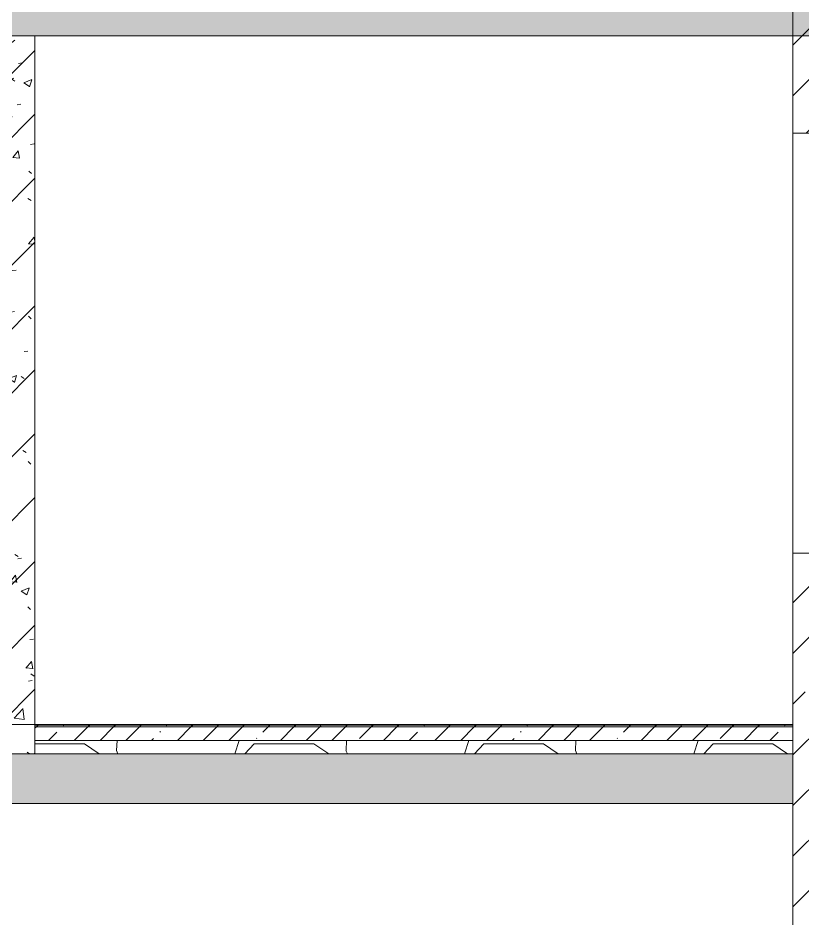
# Model space of a CAD drawing. Header units: millimetres. Extents: x -515342 to 330399, y -224905 to 507333.
# Drawn here: x 186156 to 189631, y 87171 to 91161 of the extents above; entities that cross this region are included whole.
import ezdxf

# ---------------------------------------------------------------- set-up
doc = ezdxf.new("R2010")
doc.units = ezdxf.units.MM
doc.layers.get('0').update_dxf_attribs({"lineweight": 0})
for name, color, linetype, lineweight in [('Линии', 7, 'Continuous', 0), ('Отметки', 7, 'Continuous', 0), ('Перекрытие', 7, 'Continuous', 0), ('Стены внутренние', 7, 'Continuous', 0), ('Стены несущие', 7, 'Continuous', 0), ('Стены перегородки', 7, 'Continuous', 0)]:
    doc.layers.add(name, color=color, linetype=linetype, lineweight=lineweight)
pattern_1 = [(45, (136801.12, 95610.5), (-224.5064, 224.5064), []), (45, (137025.63, 95610.5), (-224.5064, 224.5064), [396.875, -79.375, 3.353, -76.022])]
pattern_2 = [(45, (136801.12, 95610.5), (-114.04925, 114.04925), []), (45, (136915.17, 95610.5), (-114.04925, 114.04925), [201.613, -40.323, 3.353, -36.97])]

# ---------------------------------------------------------------- blocks, each defined once
blk = doc.blocks.new('СД_Люблино_Фасады_rvt-1-О_АР_П_Разрез 1-1')
at = {"layer": 'Стены внутренние'}
h = blk.add_hatch(dxfattribs=at)
h.set_pattern_fill('FP_1', color=256, style=0, pattern_type=2)
h.set_pattern_definition([(45, (48650.6, 7579.1), (-224.5064, 224.5064), []), (45, (48875.1, 7579.1), (-224.5064, 224.5064), [396.875, -79.375, 3.353, -76.022])])
h.paths.add_polyline_path([(101581.7, -3570), (101935, -3570), (101935, 760), (101435, 760), (101435, -3570)])
h.paths.add_polyline_path([(101435, 2620), (101935, 2620), (101935, 4160), (101435, 4160), (101435, 3450.6)])
h.paths.add_polyline_path([(101435, 6020), (101935, 6020), (101935, 7510), (101435, 7510), (101435, 6404.6)])
h.paths.add_polyline_path([(101435, 9370), (101935, 9370), (101935, 10810), (101435, 10810), (101435, 10097.1)])
h.paths.add_polyline_path([(101435, 12670), (101935, 12670), (101935, 13840), (101435, 13840), (101435, 13051.1)])
blk.add_line((101435, 760), (101435, 2620), dxfattribs=at)
at = {"layer": 'Стены несущие'}
for p, q in [((101435, 4160), (101435, 2620)), ((101435, 2620), (101755, 2620)), ((101435, 760), (101435, -3570)), ((101755, 760), (101435, 760))]:
    blk.add_line(p, q, dxfattribs=at)

msp = doc.modelspace()

# ---------------------------------------------------------------- hatches: boundary and pattern name
at = {"layer": 'Перекрытие'}
h = msp.add_hatch(dxfattribs=at)
h.set_pattern_fill('FP_1', color=256, style=0, pattern_type=2)
h.set_pattern_definition(pattern_1)
h.paths.add_polyline_path([(190085.5296, 91081.3929), (190085.5296, 91301.3929), (141000.5296, 91301.3929), (141000.5296, 91081.3929), (189732.2317, 91081.3929)])
h.paths.add_polyline_path([(87845.5296, 91081.3929), (137020.5296, 91081.3929), (137020.5296, 91301.3929), (87845.5296, 91301.3929)])
h = msp.add_hatch(dxfattribs=at)
h.set_pattern_fill('FP_19', color=256, style=0, pattern_type=2)
h.set_pattern_definition(pattern_2)
h.paths.add_polyline_path([(189317.8485, 88021.3929), (189585.5296, 88021.3929), (189585.5296, 88029.3929), (186230.5296, 88029.3929), (186230.5296, 88021.3929), (188903.4654, 88021.3929)])
h = msp.add_hatch(dxfattribs=at)
h.set_pattern_fill('FP_19', color=256, style=0, pattern_type=2)
h.set_pattern_definition(pattern_2)
h.paths.add_polyline_path([(189317.8485, 87961.3929), (189585.5296, 87961.3929), (189585.5296, 88021.3929), (186230.5296, 88021.3929), (186230.5296, 87961.3929), (188903.4654, 87961.3929)])
h = msp.add_hatch(dxfattribs=at)
h.set_pattern_fill('FP_23', color=256, style=0, pattern_type=2)
h.set_pattern_definition([(228.013, (137532.64, 96626.49), (-8127.96659, -9144.02968), [136.689, -13532.193]), (184.97, (137441.203, 96524.893), (12191.995474, 1016.05502), [234.562, -23221.62]), (132.51, (137207.52, 96504.57), (10159.91241, -11176.07977), [165.393, -16373.889]), (267.274, (136811.283, 96250.573), (1015.889526, 20320.005773), [213.602, -21146.575]), (292.834, (136801.123, 96037.213), (-5080.074175, 12191.970117), [209.453, -20735.923]), (357.274, (136882.403, 95844.173), (-20320.005773, 1015.889526), [213.602, -21146.575]), (37.694, (137095.763, 95834.013), (-13208.042725, -10159.944606), [282.477, -27965.247]), (72.255, (137319.283, 96006.733), (7112.12749, 22351.9589), [266.688, -26402.102]), (121.43, (137400.563, 96260.733), (-8128.10005, 13207.93827), [214.325, -21218.218]), (175.236, (137288.8, 96443.61), (11175.99406, -1016.06972), [244.685, -11989.575]), (222.397, (137044.963, 96463.933), (-12192.085586, -11175.907293), [316.431, -31326.709]), (138.814, (137817.12, 96240.41), (-7111.99222, 6096.00977), [108.002, -10692.226]), (171.469, (137735.843, 96311.533), (13207.991535, -2032.054043), [205.473, -20341.855]), (225, (137532.64, 96342), (1e-13, -1016.001), [143.684, -1293.157]), (203.199, (137461.52, 96463.93), (5079.98556, 2032.0367), [77.377, -7660.249]), (291.801, (137390.4, 96433.45), (-1015.9787, 3048.0072), [109.426, -5361.901]), (30.964, (137431.04, 96331.85), (3047.9913, 2032.0134), [177.728, -5746.519]), (161.565, (137583.44, 96423.3), (2031.999, -1016.0024), [128.515, -3084.36]), (16.39, (136801.12, 96433.453), (10159.97517, 3048.081194), [180.035, -17823.531]), (70.346, (136973.84, 96484.25), (-4064.03389, -11175.98797), [151.04, -14952.887]), (293.199, (137583.44, 96626.49), (-2032.0367, 5079.98556), [154.752, -7582.873]), (343.61, (137644.4, 96484.253), (-10159.97517, 3048.081194), [180.035, -17823.531]), (339.444, (136801.12, 95803.53), (-5080.00148, 2031.99615), [173.614, -8507.094]), (294.775, (136963.68, 95742.57), (-5079.97321, 11176.01259), [145.469, -14401.437]), (66.801, (137593.6, 95610.49), (2032.0367, 5079.98556), [154.752, -7582.873]), (17.354, (137654.56, 95752.73), (-13208.00149, -4063.99474), [170.313, -16860.951]), (69.444, (137095.76, 95610.49), (-2031.99615, -5080.00148), [86.807, -8593.901]), (101.31, (137532.64, 95610.5), (-1016.0048, 4063.99894), [51.806, -5128.797]), (165.964, (137522.48, 95661.3), (3048.0036, -1015.9877), [209.453, -3979.621]), (186.009, (137319.28, 95712.093), (10159.99987, 1015.999794), [194.107, -19216.546]), (303.69, (137431.04, 96240.4), (-1015.9976, 2032.0017), [146.53, -3516.71]), (353.157, (137512.323, 96118.493), (17271.99206, -2032.068835), [255.823, -25326.404]), (60.945, (137766.32, 96088.01), (-4064.04974, -7111.97225), [104.603, -10355.757]), (90, (137817.1, 96179.5), (-1016, 1016), [60.96, -955.04]), (120.256, (137298.96, 95742.57), (4063.94492, -7112.03103), [141.147, -13973.576]), (48.013, (137227.84, 95864.49), (8127.96659, 9144.02968), [273.377, -13395.505]), (0, (137410.7, 96067.7), (1016, 1016), [264.16, -751.84]), (325.305, (137674.88, 96067.69), (-10160.01873, 7111.97318), [160.644, -15903.726]), (254.055, (137806.96, 95976.25), (-1015.97128, -4064.0072), [147.932, -7248.66]), (207.646, (137766.323, 95834.013), (-19303.995784, -10160.00796), [240.858, -23844.986]), (175.426, (137552.963, 95722.253), (-13207.99929, 1016.017778), [254.812, -25226.339])])
h.paths.add_polyline_path([(189317.8485, 87901.3929), (189585.5296, 87901.3929), (189585.5296, 87961.3929), (186230.5296, 87961.3929), (186230.5296, 87901.3929), (188903.4654, 87901.3929)])
h = msp.add_hatch(dxfattribs=at)
h.set_pattern_fill('FP_1', color=256, style=0, pattern_type=2)
h.set_pattern_definition(pattern_1)
h.paths.add_polyline_path([(88345.5296, 87681.3929), (189585.5296, 87681.3929), (189585.5296, 87901.3929), (88345.5296, 87901.3929)])
at = {"layer": 'Стены внутренние'}
h = msp.add_hatch(dxfattribs=at)
h.set_pattern_fill('FP_2', color=256, style=0, pattern_type=2)
h.set_pattern_definition([(45, (136801.12, 95610.5), (-141.42136, 141.42136), [])])
h.paths.add_polyline_path([(186080.5296, 87901.3929), (186230.5296, 87901.3929), (186230.5296, 91081.3929), (186080.5296, 91081.3929), (186080.5296, 88527.9763)])
h = msp.add_hatch(dxfattribs=at)
h.set_pattern_fill('FP_3', color=256, style=0, pattern_type=2)
h.set_pattern_definition([(50, (136801.12, 95610.5), (364.368, -31.8783), [38.1, -419.1]), (355, (136801.12, 95610.5), (-70.4859, 382.1133), [30.48, -335.28]), (100.451, (136831.5, 95607.84), (293.885, 350.2334), [32.38, -356.18]), (46.184, (136801.12, 95712.1), (542.1585, -84.086), [57.15, -628.65]), (96.636, (136846.3, 95705.1), (474.805, 494.8554), [48.57, -534.27]), (351.184, (136801.1, 95712.1), (474.81, 494.85), [45.72, -502.92]), (21, (136851.92, 95686.7), (303.2285, -204.5305), [38.1, -419.1]), (326, (136851.92, 95686.7), (123.604, 368.376), [30.48, -335.28]), (71.451, (136877.2, 95669.65), (426.8341, 163.8427), [32.38, -356.18]), (37.5, (136801.12, 95610.49), (6.17665, 169.11015), [16.764, -314.452, 16.764, -323.596, -336.55]), (37.5, (136801.12, 95610.49), (6.17665, 169.11015), [-671.576, 16.764, -319.786]), (7.5, (136801.12, 95610.5), (133.6389, 200.3615), [16.764, -177.292, 16.764, -306.832, -128.27]), (7.5, (136801.12, 95610.5), (133.6389, 200.3615), [-517.652, 16.764, -111.506]), (327.5, (136687.84, 95610.49), (271.18182, -11.45836), [16.764, -110.236, 16.764, -379.476, -525.78]), (327.5, (136687.84, 95610.49), (271.18182, -11.45836), [-523.24, 16.764, -509.016]), (317.5, (136637.04, 95610.5), (296.2585, 50.8528), [16.764, -148.336, 16.764, -246.38, -373.38]), (317.5, (136637.04, 95610.5), (296.2585, 50.8528), [-428.244, 16.764, -356.616])])
h.paths.add_polyline_path([(186080.5296, 87901.3929), (186230.5296, 87901.3929), (186230.5296, 91081.3929), (186080.5296, 91081.3929), (186080.5296, 88527.9763)])

# ---------------------------------------------------------------- linework, layer by layer
at = {"layer": 'Линии'}
msp.add_line((143960.5296, 88031.3929), (189585.5296, 88031.3929), dxfattribs=at)
at = {"layer": 'Отметки'}
msp.add_line((189585.5296, 88791.3929), (189818.1123, 88791.3929), dxfattribs=at)
at = {"layer": 'Перекрытие'}
for p, q in [((143805.5296, 91081.3929), (190085.5296, 91081.3929)), ((189585.5296, 88031.3929), (186230.5296, 88031.3929)), ((189585.5296, 88029.3929), (186230.5296, 88029.3929)), ((186230.5296, 88021.3929), (186230.5296, 87901.3929)), ((189585.5296, 88021.3929), (186230.5296, 88021.3929)), ((189585.5296, 88021.3929), (189585.5296, 88031.3929)), ((189585.5296, 87681.3929), (189585.5296, 88021.3929)), ((189585.5296, 87961.3929), (186230.5296, 87961.3929)), ((143805.5296, 87901.3929), (189585.5296, 87901.3929)), ((143805.5296, 87681.3929), (189585.5296, 87681.3929))]:
    msp.add_line(p, q, dxfattribs=at)
at = {"layer": 'Стены перегородки'}
msp.add_line((186230.5296, 88021.3929), (186230.5296, 91081.3929), dxfattribs=at)

# ---------------------------------------------------------------- block references
msp.add_blockref('СД_Люблино_Фасады_rvt-1-О_АР_П_Разрез 1-1', (88150.5296, 88031.3929))

doc.saveas('drawing.dxf')
